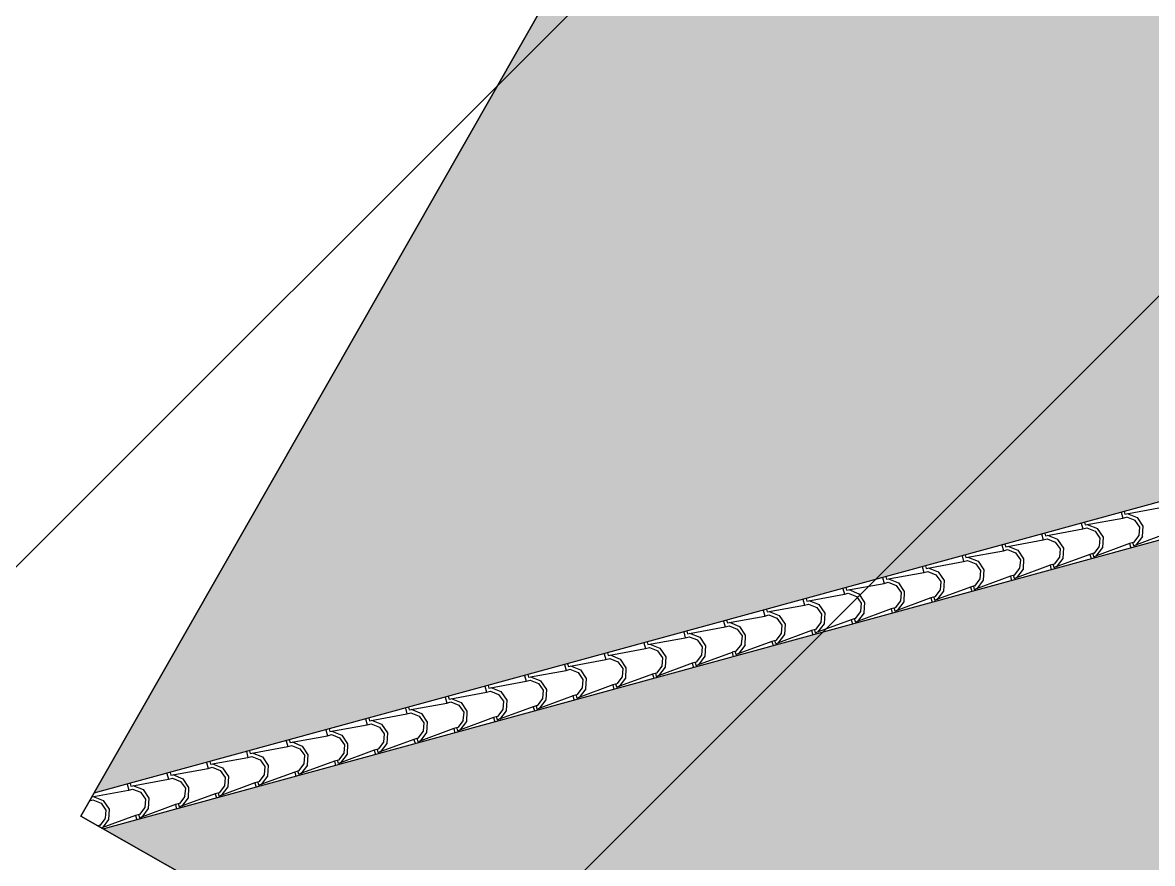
# Model space of a CAD drawing. Header units: millimetres. Extents: x 648844 to 649530, y 1246379 to 1246752.
# Drawn here: x 649072.019 to 649076.598, y 1246506.549 to 1246509.959 of the extents above; entities that cross this region are included whole.
import ezdxf

# ---------------------------------------------------------------- set-up
doc = ezdxf.new("R2010")
doc.units = ezdxf.units.MM
doc.header["$LTSCALE"] = 20
doc.header["$MEASUREMENT"] = 0
doc.layers.get('0').update_dxf_attribs({"linetype": 'CONTINUOUS'})
doc.layers.add('TECHO', color=30, linetype='CONTINUOUS')

# ---------------------------------------------------------------- blocks, each defined once
blk = doc.blocks.new('TEJA45')
at = {"layer": 'TECHO'}
for p, q in [((-0.1915910165105004, 4.238486235740897), (-0.09791931933256848, 4.350000000000019)), ((-0.1042627085960035, 4.306883349536172), (-0.09843609721495739, 4.350000000000559)), ((-0.0852076559721553, 4.269172403094505), (-0.1041128791895432, 4.306982768981751)), ((-0.0899236405116497, 4.309532748100789), (-0.08519737324927235, 4.344979957377539)), ((-0.07560361537717597, 4.278793904563692), (-0.089782529099935, 4.309514941465899)), ((-0.08566081842469231, 4.350000000000048), (-0.08284375475943051, 4.347182936334786)), ((-0.08520690562188094, 4.344819785472112), (-0.08002669109387028, 4.350000000000122)), ((3.552713678800501e-14, 4.260227204326622), (-0.1159182292588099, 4.162855751208912)), ((-0.0474162125070734, 4.250297762661354), (-0.08522657839431957, 4.269202985878742)), ((-0.04491001779673809, 4.264601023314423), (-0.07563105469894538, 4.278779937037182)), ((-0.0094850399793458, 4.269212151439515), (-0.0449322492560924, 4.264485884177141)), ((4.973799150320701e-14, 4.278785035879814), (-0.009586078014912403, 4.269198957864852)), ((-0.3097487369831384, 4.120328765138016), (-0.2104962856374399, 4.238486274769556)), ((-0.2224212841525102, 4.188724973102381), (-0.2165133606621836, 4.232443329355096)), ((-0.2104539013465825, 4.238477996649426), (-0.2140209609375816, 4.242045056240421)), ((-0.2104539013465967, 4.238477996649419), (-0.2010012978956937, 4.229025393198516)), ((-0.208081091125905, 4.191376267011851), (-0.2033548238635277, 4.226823476288601)), ((-0.2010012978956794, 4.247930600100329), (-0.2045683574866644, 4.251497659691317)), ((-0.2033644487581583, 4.226662242335838), (-0.1915486944445277, 4.238477996649465)), ((-0.1915486944447764, 4.238477996649426), (-0.2010012978956794, 4.247930600100329)), ((-0.003757169871668964, 4.256098248815796), (-0.0474755261243871, 4.250190325325473)), ((-0.2033651858509131, 4.1510146718466), (-0.222270409068301, 4.188825037733846)), ((-0.1937600241473518, 4.160637441371289), (-0.2079389378701109, 4.191358478273497)), ((-0.3286114444828456, 4.120320453513148), (-0.3321785040738447, 4.123887513104144)), ((-0.3191588410319568, 4.129773056964062), (-0.3227259006229417, 4.133340116555051)), ((-0.3097062375810467, 4.120320453513152), (-0.3191588410319497, 4.129773056964055)), ((-0.1159181902304027, 4.143950482081731), (-0.2340756998619469, 4.044698030736033)), ((-0.1655739437549784, 4.132140232782604), (-0.2033843096422245, 4.151045455999991)), ((-0.1630664809882632, 4.14644461454392), (-0.1937875178904704, 4.160623528266679)), ((-0.1219155463064112, 4.137939673259112), (-0.1656339025591294, 4.132031749768789)), ((-0.12764152106827, 4.151054700825238), (-0.1630887303450166, 4.146328433562864)), ((-0.1159278668375592, 4.162857169042208), (-0.1277436211511898, 4.151041414728581)), ((-0.09850234030869132, 4.145431642513337), (-0.1159278668375663, 4.162857169042212)), ((-0.1079549437595944, 4.135979039062441), (-0.1159278668375663, 4.14395196214041)), ((-0.4279064574559399, 4.002171294534961), (-0.3286540061102414, 4.120328804166501)), ((-0.3405798597090239, 4.070566596668574), (-0.3346719362186974, 4.114284952921288)), ((-0.328611444482874, 4.120320453513145), (-0.319158841031971, 4.110867850062242)), ((-0.3262385417402598, 4.073219785922014), (-0.3215122744778824, 4.108666995198764)), ((-0.3215219918944356, 4.108504699199564), (-0.3097062375808051, 4.120320453513191)), ((-0.3215227157296638, 4.032856940598695), (-0.3404279389470517, 4.070667306485941)), ((-0.311916432918288, 4.042480978180546), (-0.326095346641047, 4.073202015082753)), ((-0.283731675002862, 4.013982702903839), (-0.3215420408901082, 4.032887926121226)), ((-0.2812229441797882, 4.028288205773407), (-0.3119439810819955, 4.042467119496166)), ((-0.2457980021581534, 4.032897250210837), (-0.2812452114349, 4.028170982948463)), ((-0.2340854099738365, 4.044699625905938), (-0.2459011642874671, 4.032883871592311)), ((-0.2166598834449687, 4.02727409937707), (-0.2340854099738436, 4.044699625905945)), ((-0.5460641779288835, 3.884013823931728), (-0.446811726583185, 4.002171333563268)), ((-0.4587384352657722, 3.952408220232972), (-0.4528305117754456, 3.996126576485686)), ((-0.446768987619123, 4.002162910376885), (-0.450336047210115, 4.005729969967877)), ((-0.4467689876191514, 4.002162910376867), (-0.4373163841682484, 3.992710306925964)), ((-0.4443959923545009, 3.955063304833079), (-0.4396697250921235, 3.990510514109829)), ((-0.437316384168227, 4.011615513827795), (-0.440883443759212, 4.015182573418784)), ((-0.439679535030713, 3.99034715606329), (-0.4278637807170824, 4.002162910376917)), ((-0.4278637807173169, 4.002162910376889), (-0.4373163841682199, 4.011615513827792)), ((-0.2340756608334686, 4.025792761608923), (-0.3522331704650128, 3.926540310263224)), ((-0.2400739227393771, 4.019781097702669), (-0.2837922789920952, 4.013873174212346)), ((-0.2261124868958646, 4.017821495926167), (-0.2340854099738294, 4.025794419004132)), ((-0.4396802456084359, 3.914699209350832), (-0.4585854688258237, 3.952509575238079)), ((-0.4300728416892312, 3.924324514989806), (-0.4442517554119902, 3.955045551892013)), ((-0.5554739273044973, 3.893457970691514), (-0.5590409868954893, 3.89702503028251)), ((-0.5460213238535943, 3.884005367240611), (-0.5554739273044973, 3.893457970691514)), ((-0.3522331314364777, 3.907635041136153), (-0.4703906410680219, 3.808382589790455)), ((-0.401889406250767, 3.895825173025077), (-0.4396997721380131, 3.914730396242465)), ((-0.3993794073712991, 3.910131797002897), (-0.4301004442735064, 3.924310710725656)), ((-0.3582322991741123, 3.901622522145985), (-0.4019506554268304, 3.895714598655662)), ((-0.3639544832466726, 3.91473979959661), (-0.3994016925234192, 3.910013532334236)), ((-0.3522429531101139, 3.926542082769668), (-0.3640587074237445, 3.914726328456041)), ((-0.3348174265812318, 3.909116556240797), (-0.3522429531101139, 3.926542082769679)), ((-0.3442700300321349, 3.899663952789901), (-0.3522429531101068, 3.907636875867869)), ((-0.6642218984016708, 3.765856353328662), (-0.5649694470559723, 3.884013862960202)), ((-0.5768970108217957, 3.83424984380277), (-0.5709890873314691, 3.877968200055484)), ((-0.5649265307554003, 3.884005367240611), (-0.5684935903463995, 3.887572426831607)), ((-0.5649265307554145, 3.884005367240604), (-0.5554739273045115, 3.874552763789701)), ((-0.5625534429686283, 3.836906823745043), (-0.557827175706251, 3.872354033021793)), ((-0.5578370781669904, 3.872189612927016), (-0.5460213238533598, 3.884005367240643)), ((-0.5578377754871866, 3.796541478102924), (-0.5767429987045745, 3.83435184399017)), ((-0.5482292504594071, 3.806168051797403), (-0.5624081641821661, 3.836889088699611)), ((-0.517535870562817, 3.791975388232387), (-0.5482569074650243, 3.806154301955146)), ((-0.4704004962463912, 3.808384539633398), (-0.4822162505600218, 3.796568785319771)), ((-0.4529749697175092, 3.790959013104523), (-0.4704004962463841, 3.808384539633398)), ((-0.7823796188743231, 3.647698882725777), (-0.6831271675286246, 3.765856392357318)), ((-0.6950555863783023, 3.716091467368969), (-0.6891476628879758, 3.759809823621683)), ((-0.6830840738916635, 3.76584782410433), (-0.6866511334826626, 3.769414883695326)), ((-0.6830840738916919, 3.76584782410433), (-0.6736314704407889, 3.756395220653427)), ((-0.6736314704407675, 3.775300427555241), (-0.6771985300317596, 3.778867487146229)), ((-0.6759946213032677, 3.754032069790743), (-0.6641788669896371, 3.76584782410437)), ((-0.6641788669898716, 3.765847824104334), (-0.6736314704407746, 3.775300427555237)), ((-0.4703906020396786, 3.789477320663238), (-0.5885481116712228, 3.690224869317539)), ((-0.5200471374986506, 3.777667643146319), (-0.5578575033858968, 3.796572866363707)), ((-0.4763906756079805, 3.783463946589425), (-0.5201090318606987, 3.777556023099102)), ((-0.4821109643361083, 3.79658234898227), (-0.5175581736128549, 3.791856081719896)), ((-0.4624275731684122, 3.781506409653627), (-0.4704004962463841, 3.789479332731595)), ((-0.6759953053659373, 3.678383746855019), (-0.6949005285833252, 3.716194112742265)), ((-0.6807108935829973, 3.718750342655206), (-0.67598462632062, 3.754197551931956)), ((-0.6663856592299666, 3.688011588605836), (-0.6805645729527257, 3.718732625508043)), ((-0.5885480726426167, 3.671319600190539), (-0.7067055822741608, 3.572067148844841)), ((-0.6382048687465414, 3.659510113267562), (-0.6760152346337875, 3.678415336484949)), ((-0.6356923337535179, 3.673818979461497), (-0.6664133706557251, 3.687997893184257)), ((-0.5945490520418204, 3.665305371032865), (-0.6382674082945385, 3.659397447542542)), ((-0.6002674454250894, 3.678424898367989), (-0.635714654701836, 3.673698631105616)), ((-0.5885580393826686, 3.690226996497127), (-0.6003737936962992, 3.6784112421835)), ((-0.5711325128537865, 3.672801469968253), (-0.5885580393826544, 3.690226996497124)), ((-0.5805851163046825, 3.663348866517349), (-0.5885580393826473, 3.671321789595314)), ((-0.9005373393472667, 3.529541412122548), (-0.8012848880015682, 3.647698921754088)), ((-0.8132141619350435, 3.597933090933367), (-0.8073062384447169, 3.641651447186081)), ((-0.8012416170279337, 3.64769028096806), (-0.8048086766189329, 3.651257340559059)), ((-0.8012416170279621, 3.647690280968053), (-0.7917890135770591, 3.63823767751715)), ((-0.7988683441973592, 3.600593861565365), (-0.7941420769349818, 3.636041070842115)), ((-0.7917890135770378, 3.657142884418974), (-0.7953560731680227, 3.660709944009962)), ((-0.7941521644395451, 3.635874526654469), (-0.7823364101259145, 3.647690280968096)), ((-0.7823364101261348, 3.647690280968064), (-0.7917890135770378, 3.657142884418967)), ((-0.794152835244688, 3.560226015607107), (-0.8130580584620759, 3.598036381494353)), ((-0.7845420680001425, 3.569855125413444), (-0.7987209817229015, 3.600576162315651)), ((-1.018695059820196, 3.411383941519318), (-0.9194426084744975, 3.529541451150859)), ((-0.9193991601642111, 3.529532737831794), (-0.9229662197552102, 3.533099797422789)), ((-0.9193991601642324, 3.529532737831776), (-0.9099465567133294, 3.520080134380873)), ((-0.9099465567133151, 3.538985341282704), (-0.9135136163043072, 3.542552400873692)), ((-0.9123097075758224, 3.517716983518195), (-0.9004939532621918, 3.529532737831822)), ((-0.9004939532624121, 3.529532737831797), (-0.9099465567133151, 3.5389853412827)), ((-0.7067055432457181, 3.553161879717699), (-0.8248630528772622, 3.453909428372)), ((-0.756362599994425, 3.5413525833888), (-0.7941729658816712, 3.560257806606188)), ((-0.7538487969466843, 3.555662570691752), (-0.7845698338488916, 3.569841484414511)), ((-0.7127074284747792, 3.547146795476419), (-0.7564257847274973, 3.541238871986096)), ((-0.7184239265140562, 3.560267447753709), (-0.7538711357908028, 3.555541180491335)), ((-0.706715582518946, 3.572069453360857), (-0.7185313368325765, 3.56025369904723)), ((-0.6892900559900497, 3.554643926831982), (-0.7067155825189246, 3.572069453360857)), ((-0.6987426594409527, 3.545191323381079), (-0.7067155825189175, 3.553164246459044)), ((-0.9313727374915572, 3.479774714499563), (-0.9254648140012307, 3.523493070752277)), ((-0.9170257948113587, 3.482437380478231), (-0.9122995275489814, 3.517884589754981)), ((-0.902698476770702, 3.451698662221872), (-0.9168773904934611, 3.48241969912408)), ((-0.8248630138488267, 3.435004159244855), (-0.9430205234803708, 3.335751707899156)), ((-0.9123103651234814, 3.442068284359273), (-0.9312155883408693, 3.479878650246519)), ((-0.8745203312423371, 3.423195053510049), (-0.9123306971295833, 3.442100276727437)), ((-0.8720052601382022, 3.437506161921242), (-0.9027262970404095, 3.451685075644001)), ((-0.8365804076030514, 3.442109997139426), (-0.872027616879798, 3.437383729877052)), ((-0.8248731256552233, 3.453911910224587), (-0.8366888799688539, 3.44209615591096)), ((-0.807447599126327, 3.436486383695708), (-0.824873125655202, 3.453911910224587)), ((-0.8169002025772301, 3.427033780244813), (-0.8248731256551949, 3.435006703322777)), ((-1.13685278029299, 3.293226470916263), (-1.037600328947292, 3.411383980547804)), ((-1.049531313047822, 3.361616338067563), (-1.043623389557496, 3.405334694320278)), ((-1.037556703300481, 3.41137519469552), (-1.04112376289148, 3.414942254286515)), ((-1.03755670330051, 3.411375194695516), (-1.028104099849607, 3.401922591244613)), ((-1.035183245425607, 3.3642808993893), (-1.03045697816323, 3.39972810866605)), ((-1.028104099849585, 3.420827798146426), (-1.031671159440577, 3.424394857737422)), ((-1.0304672507121, 3.399559440381921), (-1.018651496398469, 3.411375194695548)), ((-1.018651496398682, 3.41137519469552), (-1.028104099849585, 3.420827798146423)), ((-0.8308658049077238, 3.428988219919979), (-0.8745841611604419, 3.423080296429656)), ((-1.030467895002218, 3.323910553111343), (-1.049373118219606, 3.361720918998589)), ((-1.020854885542022, 3.333542199031957), (-1.035033799264781, 3.364263235934164)), ((-1.146261642985863, 3.30267025501016), (-1.149828702576848, 3.306237314601148)), ((-1.136809039534953, 3.29321765155925), (-1.146261642985856, 3.302670255010153)), ((-0.9430204844519352, 3.316846438772011), (-1.061177994083479, 3.217593987426312)), ((-0.9926780624902349, 3.305037523631288), (-1.030488428377481, 3.323942746848676)), ((-0.9901617233289102, 3.319349753150352), (-1.020882760231117, 3.333528666873111)), ((-0.9490241813424802, 3.310829644363299), (-0.9927425375951984, 3.304921720872976)), ((-0.9547368886924801, 3.323952546525081), (-0.9901840979692267, 3.319226279262708)), ((-0.9430306687915007, 3.335754367088317), (-0.9548464231051312, 3.32393861277469)), ((-0.9256051422625973, 3.318328840559435), (-0.9430306687914722, 3.33575436708831)), ((-0.9350577457135003, 3.308876237108539), (-0.9430306687914651, 3.316849160186504)), ((-1.255010500765792, 3.175069000313204), (-1.155758049420093, 3.293226509944745)), ((-1.167689888604336, 3.243457961633766), (-1.16178196511401, 3.28717631788648)), ((-1.155714246436759, 3.293217651559246), (-1.159281306027758, 3.296784711150242)), ((-1.15571424643678, 3.293217651559239), (-1.146261642985877, 3.283765048108336)), ((-1.153340696040082, 3.24612441829856), (-1.148614428777705, 3.28157162757531)), ((-1.148624793848377, 3.281401897245647), (-1.136809039534747, 3.293217651559274)), ((-1.148625424880983, 3.205752821863452), (-1.167530648098371, 3.243563187750699)), ((-1.139011294312198, 3.215385735839561), (-1.153190208034957, 3.246106772741769)), ((-1.110835793738126, 3.186879993752527), (-1.148646159625372, 3.205785216969915)), ((-1.108318186520428, 3.201193344379842), (-1.139039223422635, 3.215372258102601)), ((-1.072893369780999, 3.205795095910862), (-1.108340579057746, 3.201068828648488)), ((-1.061188211927778, 3.217596823952046), (-1.073003966241409, 3.205781069638419)), ((-1.043762685398868, 3.200171297423161), (-1.06118821192775, 3.217596823952043)), ((-1.373168221238593, 3.056911529710149), (-1.273915769892895, 3.17506903934169)), ((-1.285848464160601, 3.125299585201766), (-1.279940540670275, 3.169017941454481)), ((-1.273871789573029, 3.175060108422976), (-1.277438849164021, 3.178627168013964)), ((-1.27387178957305, 3.175060108422965), (-1.264419186122147, 3.165607504972062)), ((-1.271498146654451, 3.127967937208719), (-1.266771879392074, 3.16341514648547)), ((-1.264419186122126, 3.184512711873882), (-1.267986245713111, 3.188079771464871)), ((-1.266782336984654, 3.163244354109374), (-1.254966582671024, 3.175060108423001)), ((-1.254966582671223, 3.175060108422976), (-1.264419186122126, 3.184512711873879)), ((-1.061177955054994, 3.198688718299206), (-1.179335464686538, 3.099436266953507)), ((-1.067182557776327, 3.192671068806732), (-1.110900914029045, 3.186763145316409)), ((-1.053215288849771, 3.190718693972261), (-1.061188211927742, 3.19869161705023)), ((-1.266782954759748, 3.087595090615572), (-1.285688177977136, 3.125405456502818)), ((-1.257167703082374, 3.097229272647162), (-1.271346616805133, 3.127950309549369)), ((-1.382576729258403, 3.066355168737612), (-1.386143788849395, 3.069922228328608)), ((-1.179335425658017, 3.080530997826433), (-1.297492935289561, 2.981278546480734)), ((-1.228993524985995, 3.068722463873762), (-1.266803890873241, 3.08762768709115)), ((-1.226474649713587, 3.083036935610096), (-1.257195686615795, 3.097215849332855)), ((-1.185340934209286, 3.074512493250293), (-1.229059290462004, 3.06860456975997)), ((-1.19104985087089, 3.087637645296461), (-1.226497060147636, 3.082911378034087)), ((-1.179345755064055, 3.099439280815776), (-1.191161509377686, 3.087623526502149)), ((-1.161920228535138, 3.082013754286891), (-1.179345755064013, 3.099439280815766)), ((-1.171372831986041, 3.072561150835991), (-1.179345755064013, 3.08053407391396)), ((-1.491325941711231, 2.938754059107264), (-1.392073490365533, 3.056911568738805)), ((-1.404007039717101, 3.007141208767965), (-1.398099116226774, 3.05085956502068)), ((-1.392029332709299, 3.056902565286702), (-1.395596392300298, 3.060469624877697)), ((-1.39202933270932, 3.056902565286691), (-1.382576729258417, 3.047449961835788)), ((-1.389655597268458, 3.009811456121579), (-1.384929330006081, 3.045258665398329)), ((-1.384939880120932, 3.0450868109731), (-1.373124125807301, 3.056902565286727)), ((-1.3731241258075, 3.056902565286705), (-1.382576729258403, 3.066355168737608)), ((-1.384940484638499, 2.969437359367674), (-1.403845707855886, 3.007247725254921)), ((-1.375324111853324, 2.979072809456422), (-1.389503025576083, 3.00979384635863)), ((-1.344631112904288, 2.964880526839199), (-1.375352149806496, 2.979059440561958)), ((-1.297503298200333, 2.981281737679506), (-1.309319052513963, 2.969465983365879)), ((-1.280077771671415, 2.96385621115062), (-1.29750329820029, 2.981281737679495)), ((-1.609483662184033, 2.820596588504205), (-1.510231210838334, 2.938754098135746)), ((-1.522165615273849, 2.888982832332363), (-1.516257691783522, 2.932701188585078)), ((-1.510186875845577, 2.938745022150432), (-1.513753935436576, 2.942312081741427)), ((-1.510186875845605, 2.938745022150421), (-1.500734272394702, 2.929292418699518)), ((-1.500734272394673, 2.948197625601342), (-1.504301331985666, 2.95176468519233)), ((-1.503097423257209, 2.926929267836826), (-1.491281668943579, 2.938745022150453)), ((-1.49128166894377, 2.938745022150432), (-1.500734272394673, 2.948197625601335)), ((-1.297492896261112, 2.962373277353592), (-1.415650405892656, 2.863120826007894)), ((-1.347151256233893, 2.950564933994997), (-1.384961622121139, 2.969470157212385)), ((-1.303499310642231, 2.956353917693853), (-1.347217666894949, 2.95044599420353)), ((-1.309206331958961, 2.969480194682298), (-1.344653541235708, 2.964753927419924)), ((-1.289530375122318, 2.954403607699724), (-1.297503298200283, 2.962376530777686)), ((-1.503098014517263, 2.851279628119784), (-1.522003237734651, 2.88908999400703)), ((-1.507813047882699, 2.891654975032647), (-1.503086780620322, 2.927102184309398)), ((-1.493480520623876, 2.860916346264851), (-1.507659434346635, 2.891637383167058)), ((-1.415650366864142, 2.844215556880823), (-1.533807876495686, 2.744963105535124)), ((-1.465308987481798, 2.832407404116246), (-1.503119353369044, 2.851312627333634)), ((-1.462787576094982, 2.846724118068312), (-1.493508612997189, 2.860903031791072)), ((-1.427362813048838, 2.8513227440679), (-1.462810022325584, 2.846596476805527)), ((-1.41566084133661, 2.863124194543236), (-1.427476595650241, 2.851308440229609)), ((-1.398235314807685, 2.845698668014347), (-1.41566084133656, 2.863124194543225)), ((-1.407687918258588, 2.836246064563447), (-1.41566084133656, 2.844218987641415)), ((-1.727641382656969, 2.702439117900973), (-1.628388931311271, 2.820596627532513)), ((-1.640324190830356, 2.770824455898556), (-1.634416267340029, 2.81454281215127)), ((-1.628344418981847, 2.820587479014158), (-1.631911478572839, 2.82415453860515)), ((-1.628344418981868, 2.820587479014147), (-1.618891815530965, 2.811134875563244)), ((-1.625970498497189, 2.773498493941911), (-1.621244231234812, 2.808945703218662)), ((-1.618891815530944, 2.830040082465064), (-1.622458875121929, 2.833607142056053)), ((-1.621254966393487, 2.808771724700552), (-1.609439212079856, 2.820587479014179)), ((-1.609439212080048, 2.820587479014161), (-1.618891815530951, 2.830040082465064)), ((-1.42165768707698, 2.838195342137173), (-1.465376043329698, 2.83228741864685)), ((-1.621255544396, 2.733121896871847), (-1.640160767613388, 2.770932262759093)), ((-1.611636929394813, 2.742759883074104), (-1.625815843117572, 2.773480919976311)), ((-1.845799103129757, 2.584281647297914), (-1.746546651784058, 2.702439156929454)), ((-1.74650196211811, 2.702429935877895), (-1.750069021709102, 2.70599699546889)), ((-1.746501962118138, 2.702429935877877), (-1.737049358667235, 2.692977332426974)), ((-1.737049358667214, 2.711882539328798), (-1.740616418258206, 2.715449598919786)), ((-1.739412509529764, 2.690614181564278), (-1.727596755216133, 2.702429935877905)), ((-1.727596755216311, 2.702429935877895), (-1.737049358667214, 2.711882539328798)), ((-1.533807837467243, 2.726057836407978), (-1.651965347098788, 2.62680538506228)), ((-1.583466718729717, 2.714249874237503), (-1.621277084616963, 2.73315509745489)), ((-1.580944039285683, 2.728567709297419), (-1.61166507618789, 2.742746623020178)), ((-1.539816063509036, 2.720036766580851), (-1.583534419761754, 2.714128843090528)), ((-1.545519294137819, 2.733165293453617), (-1.580966503414565, 2.728439026191243)), ((-1.533818384472887, 2.744966651406965), (-1.545634138786518, 2.733150897093338)), ((-1.516392857943956, 2.727541124878073), (-1.533818384472831, 2.744966651406948)), ((-1.525845461394859, 2.718088521427173), (-1.533818384472831, 2.726061444505142)), ((-1.758482766386621, 2.652666079466556), (-1.752574842896294, 2.696384435719271)), ((-1.744127949111437, 2.655342012852969), (-1.73940168184906, 2.69078922212972)), ((-1.739413074274765, 2.61496416562397), (-1.758318297492153, 2.652774531511216)), ((-1.729793338165379, 2.624603419882536), (-1.743972251888138, 2.655324456784744)), ((-1.701624449977587, 2.596092344358734), (-1.739434815864833, 2.614997567576122)), ((-1.699100502478018, 2.610411300527293), (-1.729821539380225, 2.624590214250052)), ((-1.6636757752268, 2.615007842839329), (-1.699122984503546, 2.610281575576956)), ((-1.651975927609165, 2.626809108270695), (-1.663791681922795, 2.614993353957068)), ((-1.634550401080226, 2.609383581741803), (-1.651975927609101, 2.626809108270681)), ((-1.963956823602409, 2.466124176695029), (-1.86470437225671, 2.58428168632657)), ((-1.876641341943376, 2.53450770303095), (-1.87073341845305, 2.578226059283665)), ((-1.864659505254387, 2.584272392741614), (-1.868226564845386, 2.587839452332609)), ((-1.864659505254409, 2.584272392741603), (-1.855206901803506, 2.5748197892907)), ((-1.86228539972555, 2.537185531764937), (-1.857559132463173, 2.572632741041687)), ((-1.855206901803498, 2.593724996192527), (-1.85877396139449, 2.597292055783516)), ((-1.857570052666041, 2.572456638428005), (-1.845754298352411, 2.584272392741632)), ((-1.845754298352588, 2.584272392741617), (-1.855206901803491, 2.59372499619252)), ((-1.651965308070309, 2.607900115935173), (-1.770122817701854, 2.508647664589475)), ((-1.657974439943793, 2.601878191024166), (-1.701692796196511, 2.595970267533843)), ((-1.644003004531122, 2.599930978290903), (-1.651975927609094, 2.607903901368879)), ((-1.857570604153551, 2.496806434376108), (-1.876475827370939, 2.534616800263354)), ((-1.847949746935555, 2.506446956690137), (-1.862128660658314, 2.537167993592345)), ((-1.973364444939762, 2.47556745305625), (-1.976931504530747, 2.479134512647239)), ((-1.963911841488859, 2.46611484960534), (-1.973364444939762, 2.475567453056243)), ((-1.770122778673361, 2.489742395462365), (-1.888280288304905, 2.390489944116666)), ((-1.81978218122547, 2.477934814479969), (-1.857592547112716, 2.496840037697357)), ((-1.817256965670367, 2.49225489175716), (-1.847978002572574, 2.506433805479919)), ((-1.776132816376737, 2.483719615467727), (-1.819851172629456, 2.477811691977404)), ((-1.781832256315774, 2.496850392225053), (-1.81727946559252, 2.492124124962679)), ((-1.770133470745442, 2.508651565134425), (-1.781949225059073, 2.496835810820798)), ((-1.752707944216503, 2.491226038605529), (-1.770133470745385, 2.508651565134411)), ((-1.762160547667406, 2.481773435154633), (-1.770133470745371, 2.489746358232598)), ((-2.082114544075353, 2.347966706091803), (-1.982862092729654, 2.466124215723344)), ((-1.994799917499641, 2.416349326598954), (-1.988891994009315, 2.460067682851669)), ((-1.982817048390658, 2.466114849605344), (-1.986384107981657, 2.469681909196343)), ((-1.982817048390686, 2.466114849605333), (-1.973364444939783, 2.45666224615443)), ((-1.980442850339919, 2.419029050675103), (-1.975716583077542, 2.454476259951853)), ((-1.975727595802319, 2.454299095291731), (-1.963911841488688, 2.466114849605358)), ((-1.975728134032288, 2.378648703128178), (-1.994633357249675, 2.416459069015424)), ((-1.966106155705724, 2.388290493497742), (-1.980285069428483, 2.419011530399949)), ((-1.935413428861061, 2.374098482986273), (-1.966134465763268, 2.388277396709032)), ((-1.888291013881719, 2.390494021998155), (-1.90010676819535, 2.378678267684528)), ((-1.870865487352773, 2.373068495469258), (-1.888291013881648, 2.390494021998133)), ((-2.200272264548296, 2.229809235488567), (-2.101019813202598, 2.347966745120107)), ((-2.112958493056141, 2.29819095016515), (-2.107050569565814, 2.341909306417865)), ((-2.100974591526935, 2.347957306469077), (-2.104541651117927, 2.351524366060072)), ((-2.100974591526956, 2.347957306469056), (-2.091521988076053, 2.338504703018152)), ((-2.098600300954161, 2.300872569586161), (-2.093874033691783, 2.336319778862912)), ((-2.091521988076039, 2.357409909919983), (-2.095089047667024, 2.360976969510965)), ((-2.093885138938596, 2.336141552155457), (-2.082069384624965, 2.347957306469084)), ((-2.082069384625136, 2.347957306469073), (-2.091521988076039, 2.357409909919976)), ((-1.888280249276434, 2.37158467498956), (-2.006437758907978, 2.272332223643861)), ((-1.937939912473368, 2.359777284601215), (-1.975750278360614, 2.378682507818603)), ((-1.894291192810599, 2.365561039911164), (-1.938009549063317, 2.359653116420841)), ((-1.899988737404293, 2.378692941610829), (-1.935435946681039, 2.373966674348456)), ((-1.880318090803677, 2.363615892018363), (-1.888291013881641, 2.371588815096327)), ((-2.093885663911045, 2.260490971880294), (-2.112790887128433, 2.298301337767541)), ((-2.084262564476674, 2.270134030307005), (-2.098441478199433, 2.300855067209213)), ((-2.006437719879585, 2.25342695451668), (-2.124595229511129, 2.154174503170982)), ((-2.056097643721252, 2.24161975472245), (-2.093908009608498, 2.260524977939838)), ((-2.053569892051748, 2.25594207421538), (-2.084290928953955, 2.270120987938139)), ((-2.012449569244438, 2.2474024643546), (-2.056167925497157, 2.241494540864277)), ((-2.018145218494176, 2.260535490996432), (-2.053592427770923, 2.255809223734058)), ((-2.006448557017997, 2.272336478861885), (-2.018264311331627, 2.260520724548257)), ((-1.989023030489044, 2.254910952332985), (-2.006448557017926, 2.272336478861867)), ((-1.998475633939947, 2.245458348882085), (-2.006448557017919, 2.253431271960061)), ((-2.318429985020934, 2.111651764885686), (-2.219177533675236, 2.229809274517226)), ((-2.231117068612647, 2.180032573731356), (-2.225209145122321, 2.223750929984071)), ((-2.219132134663198, 2.229799763332796), (-2.222699194254197, 2.233366822923792)), ((-2.219132134663234, 2.229799763332785), (-2.209679531212331, 2.220347159881882)), ((-2.216757751568522, 2.182716088496324), (-2.212031484306145, 2.218163297773074)), ((-2.209679531212309, 2.239252366783706), (-2.213246590803301, 2.242819426374698)), ((-2.212042682074873, 2.217984009019183), (-2.200226927761243, 2.22979976333281)), ((-2.200226927761406, 2.2297997633328), (-2.209679531212309, 2.239252366783703)), ((-2.212043193789803, 2.142333240632382), (-2.230948417007191, 2.180143606519628)), ((-2.20241897324761, 2.151977567116258), (-2.216597886970369, 2.182698604018466)), ((-2.124606100154274, 2.154178935725614), (-2.136421854467905, 2.142363181411987)), ((-2.107180573625321, 2.136753409196714), (-2.124606100154196, 2.154178935725589)), ((-2.436587705493885, 1.993494294282453), (-2.337335254148186, 2.111651803913993)), ((-2.337289677799475, 2.111642220196526), (-2.340856737390467, 2.115209279787518)), ((-2.337289677799504, 2.111642220196511), (-2.327837074348601, 2.102189616745608)), ((-2.327837074348579, 2.121094823647432), (-2.331404133939571, 2.124661883238428)), ((-2.330200225211151, 2.099826465882909), (-2.31838447089752, 2.111642220196536)), ((-2.318384470897676, 2.111642220196526), (-2.327837074348579, 2.121094823647429)), ((-2.124595190482559, 2.135269234043939), (-2.242752700114103, 2.03601678269824)), ((-2.17425537496915, 2.123462224843689), (-2.212065740856396, 2.142367448061076)), ((-2.171726355244928, 2.137785665445634), (-2.202447392147135, 2.151964579168393)), ((-2.130607945679202, 2.129243888797919), (-2.17432630193192, 2.123335965307596)), ((-2.136301699582702, 2.142378040382205), (-2.171748908859449, 2.137651773119831)), ((-2.116633177076217, 2.127300805745815), (-2.124606100154182, 2.13527372882378)), ((-2.349275644168912, 2.061874197299353), (-2.343367720678586, 2.105592553552068)), ((-2.330200723668554, 2.024175509384502), (-2.349105946885942, 2.061985875271748)), ((-2.33491520218265, 2.064559607408288), (-2.330188934920272, 2.100006816685038)), ((-2.320575382017786, 2.033821103923863), (-2.334754295740545, 2.06454214082607)), ((-2.242752661085667, 2.017111513571098), (-2.360910170717212, 1.9178590622254)), ((-2.292413106217069, 2.005304694964952), (-2.330223472104315, 2.02420991818234)), ((-2.289882818435615, 2.01962925667474), (-2.320603855337822, 2.033808170397499)), ((-2.254458180671243, 2.024220589767982), (-2.28990538994799, 2.019494322505608)), ((-2.242763643290552, 2.036021392589344), (-2.254579397604182, 2.024205638275717)), ((-2.225338116761591, 2.018595866060441), (-2.242763643290466, 2.036021392589316)), ((-2.234790720212494, 2.009143262609545), (-2.242763643290459, 2.017116185687509)), ((-2.554745425966679, 1.875336823679397), (-2.455492974620981, 1.993494333310938)), ((-2.467434219725661, 1.943715820863755), (-2.461526296235334, 1.987434177116469)), ((-2.455447220935753, 1.993484677060259), (-2.459014280526752, 1.997051736651255)), ((-2.455447220935774, 1.993484677060245), (-2.445994617484871, 1.984032073609342)), ((-2.453072652796898, 1.946403126319346), (-2.448346385534521, 1.981850335596096)), ((-2.44599461748485, 2.002937280511166), (-2.449561677075842, 2.006504340102154)), ((-2.448357768347428, 1.981668922746636), (-2.436542014033797, 1.993484677060263)), ((-2.436542014033947, 1.993484677060259), (-2.44599461748485, 2.002937280511162)), ((-2.248766322111251, 2.011085313241601), (-2.292484678363969, 2.005177389751278)), ((-2.44835825354734, 1.906017778136647), (-2.467263476764728, 1.943828144023893)), ((-2.438731790788353, 1.915664640732292), (-2.452910704511112, 1.946385677634499)), ((-2.573604764072023, 1.875327133923982), (-2.577171823663022, 1.878894193514977)), ((-2.564152160621127, 1.884779737374888), (-2.567719220212119, 1.88834679696588)), ((-2.554699557170224, 1.875327133923978), (-2.564152160621127, 1.884779737374881)), ((-2.360910131688769, 1.898953793098254), (-2.479067641320313, 1.799701341752556)), ((-2.410570837464959, 1.887147165086184), (-2.448381203352206, 1.906052388303571)), ((-2.408039281627133, 1.901472847904234), (-2.43876031852934, 1.915651761626993)), ((-2.366924698545105, 1.892926737685034), (-2.410643054797823, 1.887018814194711)), ((-2.372614661760217, 1.906063139153702), (-2.408061871036963, 1.901336871891328)), ((-2.360921186426829, 1.917863849453074), (-2.372736940740459, 1.906048095139447)), ((-2.343495659897862, 1.90043832292417), (-2.360921186426737, 1.917863849453049)), ((-2.352948263348765, 1.890985719473271), (-2.360921186426737, 1.898958642551243)), ((-2.672903146439467, 1.757179353076342), (-2.573650695093768, 1.875336862707883)), ((-2.585592795282174, 1.825557444429958), (-2.579684871791848, 1.869275800682672)), ((-2.573604764072044, 1.875327133923967), (-2.564152160621141, 1.865874530473064)), ((-2.571230103411139, 1.828246645230415), (-2.566503836148762, 1.863693854507165)), ((-2.566515311483705, 1.863511379610362), (-2.554699557170075, 1.875327133923989)), ((-2.566515783426098, 1.78786004688876), (-2.585421006643486, 1.825670412776006)), ((-2.556888199558905, 1.797508177540724), (-2.571067113281664, 1.828229214442931)), ((-2.528728568712815, 1.768989635207408), (-2.566538934600061, 1.787894858424796)), ((-2.526195744818651, 1.783316439133724), (-2.556916781720858, 1.797495352856483)), ((-2.490771142849198, 1.787905688539425), (-2.526218352125944, 1.783179421277051)), ((-2.479078729563106, 1.799706306316804), (-2.490894483876737, 1.787890552003176)), ((-2.461653203034139, 1.782280779787897), (-2.479078729563014, 1.799706306316772)), ((-2.791060866912261, 1.639021882473276), (-2.691808415566562, 1.757179392104817)), ((-2.703751370838674, 1.707399067996157), (-2.697843447348347, 1.751117424248871)), ((-2.691762307208286, 1.757169590787711), (-2.695329366799285, 1.760736650378707)), ((-2.691762307208322, 1.757169590787701), (-2.682309703757419, 1.747716987336798)), ((-2.689387554025622, 1.710090164139668), (-2.684661286763244, 1.745537373416418)), ((-2.68230970375739, 1.766622194238618), (-2.685876763348382, 1.770189253829606)), ((-2.684672854619983, 1.745353836474088), (-2.672857100306352, 1.757169590787715)), ((-2.672857100306487, 1.757169590787715), (-2.68230970375739, 1.766622194238618)), ((-2.479067602291835, 1.780796072625453), (-2.597225111923379, 1.681543621279754)), ((-2.485083074978945, 1.774768162128474), (-2.528801431231663, 1.768860238638151)), ((-2.471105806485035, 1.772828176336997), (-2.479078729563007, 1.780801099414965)), ((-2.684673313304828, 1.669702315640802), (-2.703578536522215, 1.707512681528048)), ((-2.675044608329848, 1.679351714349984), (-2.689223522052608, 1.710072751252191)), ((-2.800467246893668, 1.648464651102348), (-2.80403430648466, 1.65203171069334)), ((-2.597225072894851, 1.662638352152683), (-2.715382582526395, 1.563385900806985)), ((-2.646886299960748, 1.650832105328671), (-2.684696665847994, 1.669737328546059)), ((-2.644352208010176, 1.665160030363211), (-2.675073244912383, 1.67933894408597)), ((-2.603241451413716, 1.65660958657179), (-2.646959807666434, 1.650701663081467)), ((-2.608927623939977, 1.6697482379249), (-2.644374833216723, 1.665021970662526)), ((-2.597236272699384, 1.681548763180533), (-2.609052027013014, 1.669733008866906)), ((-2.579810746170402, 1.664123236651626), (-2.597236272699277, 1.681548763180501)), ((-2.589263349621298, 1.654670633200727), (-2.59723627269927, 1.662643556278695)), ((-2.909218587385205, 1.520864411870047), (-2.809966136039506, 1.639021921501588)), ((-2.821909946394939, 1.589240691564164), (-2.816002022904613, 1.632959047816879)), ((-2.809919850344563, 1.639012047651438), (-2.813486909935556, 1.64257910724243)), ((-2.809919850344592, 1.639012047651423), (-2.800467246893689, 1.62955944420052)), ((-2.807545004639749, 1.591933683051629), (-2.802818737377372, 1.627380892328379)), ((-2.80283039775626, 1.627196293337814), (-2.79101464344263, 1.639012047651441)), ((-2.791014643442765, 1.639012047651441), (-2.800467246893668, 1.648464651102344)), ((-2.802830843183607, 1.55154458439295), (-2.821736066400995, 1.589354950280196)), ((-2.793201017100024, 1.561195251157582), (-2.807379930822783, 1.591916288059789)), ((-2.762508671201701, 1.547003621592701), (-2.793229708103908, 1.56118253531546)), ((-2.715393815835661, 1.563391220044263), (-2.727209570149292, 1.551575465730636)), ((-2.697968289306679, 1.545965693515353), (-2.715393815835554, 1.563391220044231)), ((-3.027376307857843, 1.402706941267166), (-2.928123856512144, 1.520864450898706)), ((-2.940068521951446, 1.471082315130367), (-2.934160598461119, 1.514800671383082)), ((-2.928077393480834, 1.520854504515164), (-2.931644453071826, 1.524421564106159)), ((-2.928077393480862, 1.520854504515153), (-2.918624790029959, 1.51140190106425)), ((-2.918624790029938, 1.530307107966074), (-2.92219184962093, 1.533874167557062)), ((-2.920987940892537, 1.50903875020154), (-2.909172186578907, 1.520854504515167)), ((-2.909172186579035, 1.520854504515167), (-2.918624790029938, 1.53030710796607)), ((-2.715382543497967, 1.544480631679839), (-2.833540053129511, 1.445228180334141)), ((-2.76504403120866, 1.532674575449917), (-2.802854397095906, 1.551579798667305)), ((-2.721399827845751, 1.538451011015471), (-2.765118184098469, 1.532543087525148)), ((-2.727084105028048, 1.55159078731074), (-2.762531314304795, 1.546864520048366)), ((-2.707420892757582, 1.536513090064457), (-2.715393815835547, 1.544486013142421)), ((-2.920988373062372, 1.433386853145059), (-2.939893596279759, 1.471197219032305)), ((-2.92570245525399, 1.473777201962687), (-2.920976187991613, 1.509224411239437)), ((-2.911357425870584, 1.443038787966014), (-2.925536339593343, 1.473759824868221)), ((-2.833540014101025, 1.426322911207034), (-2.95169752373257, 1.327070459861336)), ((-2.883201762456515, 1.414517045571142), (-2.921012128343762, 1.433422268788529)), ((-2.880665134393212, 1.428847212822195), (-2.911386171295419, 1.443026126544954)), ((-2.839558204279591, 1.420292435458908), (-2.883276560532309, 1.414384511968585)), ((-2.845240586117015, 1.43343333669646), (-2.880687795393762, 1.428707069434086)), ((-2.833551358971938, 1.445233676907993), (-2.845367113285569, 1.433417922594366)), ((-2.81612583244295, 1.427808150379082), (-2.833551358971825, 1.445233676907957)), ((-2.825578435893853, 1.418355546928183), (-2.833551358971818, 1.426328470006148)), ((-3.145534028330495, 1.284549470664281), (-3.046281576984796, 1.402706980295822)), ((-3.058227097507704, 1.352923938698371), (-3.052319174017377, 1.396642294951086)), ((-3.046234936617104, 1.402696961378897), (-3.049801996208103, 1.406264020969893)), ((-3.04623493661714, 1.402696961378876), (-3.036782333166236, 1.393244357927973)), ((-3.043859905868239, 1.355620720873752), (-3.039133638605861, 1.391067930150502)), ((-3.036782333166215, 1.412149564829807), (-3.0403493927572, 1.415716624420792)), ((-3.039145484028815, 1.390881207065267), (-3.027329729715184, 1.402696961378894)), ((-3.027329729715305, 1.402696961378897), (-3.036782333166208, 1.4121495648298)), ((-3.039145902941115, 1.315229121897154), (-3.058051126158503, 1.3530394877844)), ((-3.029513834641143, 1.32488232477445), (-3.043692748363902, 1.355603361676657)), ((-3.263691748803296, 1.166392000061222), (-3.164439297457598, 1.284549509692763)), ((-3.164392479753374, 1.28453941824262), (-3.167959539344373, 1.288106477833619)), ((-3.16439247975341, 1.284539418242609), (-3.154939876302507, 1.275086814791706)), ((-3.154939876302478, 1.293992021693526), (-3.15850693589347, 1.297559081284522)), ((-3.157303027165092, 1.272723663928993), (-3.145487272851462, 1.28453941824262)), ((-3.145487272851575, 1.28453941824262), (-3.154939876302478, 1.293992021693523)), ((-2.951697484704127, 1.308165190734183), (-3.069854994335671, 1.208912739388484)), ((-3.00135949370442, 1.296359515692391), (-3.039169859591667, 1.315264738909779)), ((-2.998821597584737, 1.310690804051681), (-3.029542634486944, 1.32486971777444)), ((-2.957716580713459, 1.302133859902348), (-3.001434936966177, 1.296225936412025)), ((-2.963397067206891, 1.315275886082055), (-2.998844276483638, 1.310549618819682)), ((-2.951708902108216, 1.327076133771723), (-2.963524656421846, 1.315260379458095)), ((-2.93428337557922, 1.309650607242808), (-2.951708902108102, 1.327076133771691)), ((-2.943735979030116, 1.300198003791909), (-2.951708902108088, 1.308170926869881)), ((-3.176385673064452, 1.23476556226278), (-3.170477749574125, 1.278483918515494)), ((-3.16201735648248, 1.237464239784806), (-3.157291089220102, 1.272911449061557)), ((-3.147670243411703, 1.206725861582878), (-3.161849157134462, 1.237446898485086)), ((-3.157303432819873, 1.197071390649249), (-3.176208656037261, 1.234881756536495)), ((-3.119517224952311, 1.178201985813626), (-3.157327590839557, 1.197107209031014)), ((-3.116978060776262, 1.192534395281175), (-3.147699097678469, 1.206713309003934)), ((-3.081553548295865, 1.197118435467772), (-3.117000757572612, 1.192392168205398)), ((-3.069866445244493, 1.208918590635452), (-3.081682199558124, 1.197102836321825)), ((-3.052440918715497, 1.191493064106538), (-3.069866445244365, 1.20891859063541)), ((-3.069854955307193, 1.190007470261374), (-3.188012464938737, 1.090755018915676)), ((-3.075874957147306, 1.183975284345788), (-3.119593313400024, 1.178067360855465)), ((-3.061893522166393, 1.182040460655639), (-3.069866445244358, 1.190013383733604))]:
    blk.add_line(p, q, dxfattribs=at)

msp = doc.modelspace()

# ---------------------------------------------------------------- hatches: boundary and pattern name
h = msp.add_hatch()
h.set_pattern_fill('ANSI31', color=2, scale=20, style=0)
h.set_pattern_definition([(45, (-526.4316489867633, -3378.367883687839), (-1.767766952966369, 1.767766952966369), [])])
edge = h.paths.add_edge_path()
edge.add_line((649057.8519686605, 1246574.731937029), (649143.484031076, 1246525.395827967))
edge.add_line((649021.4650291716, 1246521.520933308), (649057.8519686605, 1246574.731937029))
edge.add_line((649021.4650291716, 1246521.520933308), (649126.0130467353, 1246470.828113168))
edge.add_line((649143.484031076, 1246525.395827967), (649148.0277335674, 1246486.904175728))
h.paths.add_polyline_path([(649085.8330108997, 1246502.103295551), (649115.3070900415, 1246502.103295551), (649115.3070900415, 1246507.529080002), (649085.8330108997, 1246507.529080002)], flags=24)
at = {"layer": 'TECHO'}
h = msp.add_hatch(dxfattribs=at)
h.set_pattern_fill('SPANTILE', color=254, scale=0.2049999999999998, angle=389.4953358696796, style=0, pattern_type=2)
h.set_pattern_definition([(145.3420235871565, (649040.6902051702, 1246551.474864125), (2.035551352282897, -1.39647986814602), [0.1893117599999999, -4.543480804999996]), (240.3117235871565, (649040.5344847565, 1246551.582521327), (-0.279622828483534, -0.07655765011328439), [0.01639999999999987, -0.1885999999999989]), (60.31172358715661, (649040.4187049489, 1246551.412553695), (0.279622828483534, 0.07655765011328436), [0.05739999999999995, -0.1475999999999998]), (330.3117235871564, (649040.4471340738, 1246551.462418961), (0.07655765011328437, -0.2796228284835339), [0.02049999999999999, -0.1844999999999999]), (150.3117235871565, (649040.5299239547, 1246551.566243456), (-0.07655765011328448, 0.279622828483534), [0.02049999999999988, -0.184499999999999]), (60.31172358715661, (649040.5121149307, 1246551.576396714), (0.279622828483534, 0.07655765011328436), [0.01639999999999997, -0.1885999999999998]), (60.31172358715661, (649040.4329521682, 1246551.404431087), (0.279622828483534, 0.07655765011328436), [0.04099999999999995, -0.1639999999999998]), (335.2814235871566, (649040.4532586859, 1246551.440049135), (2.238614765408981, -1.040302485823589), [0.1893117599999997, -4.543480804999992]), (7.615623587156442, (649040.4621631979, 1246551.434972506), (-4.347458207832762, -0.5891154912266239), [0.05412163999999976, -5.358033749999969]), (41.87682358715666, (649040.515807362, 1246551.4421451), (0.3811551774235575, 0.2546481289333908), [0.05186130999999986, -0.5964054749999975]), (78.74662358715663, (649040.554422403, 1246551.47676415), (-0.02497526756763891, -0.4577129830537749), [0.05186130999999985, -0.5964054749999974]), (113.0078235871564, (649040.5645430053, 1246551.527628415), (-1.707613754292944, 4.041225704783783), [0.05412163999999995, -5.358033749999993]), (40.08682358715657, (649040.5084176746, 1246551.458156894), (-1.829220644959383, -1.552860942011803), [0.04150942499999993, -4.109424259999991]), (80.53662358715663, (649040.5401751832, 1246551.484886758), (0.4044957615949037, 2.365123348162452), [0.04150942499999995, -4.109424259999995]), (112.9063235871565, (649040.5470000592, 1246551.525831185), (-1.299844866599791, 3.100827059804225), [0.04387184499999992, -4.34331962499999]), (7.717123587156544, (649040.4649430974, 1246551.452265702), (-3.330498671331838, -0.4609812710911516), [0.04387184499999996, -4.343319624999995])])
h.paths.add_polyline_path([(649072.3078648049, 1246506.832844869), (649078.0966493126, 1246508.417750298), (649076.511743884, 1246514.206534806)])
h = msp.add_hatch(dxfattribs=at)
h.set_pattern_fill('SPANTILE', color=254, scale=0.2049999999999998, angle=119.4953358696795, style=0, pattern_type=2)
h.set_pattern_definition([(235.3420235871566, (649118.5027679417, 1246464.103539404), (1.396479868146021, 2.035551352282895), [0.1893117599999989, -4.543480804999967]), (330.3117235871564, (649118.3951107406, 1246463.947818991), (0.07655765011328441, -0.2796228284835339), [0.01639999999999998, -0.1885999999999999]), (150.3117235871565, (649118.5650783728, 1246463.832039183), (-0.07655765011328439, 0.2796228284835339), [0.05739999999999975, -0.147599999999999]), (60.31172358715661, (649118.5152131061, 1246463.860468308), (0.279622828483534, 0.07655765011328433), [0.02049999999999998, -0.1844999999999998]), (240.3117235871565, (649118.4113886117, 1246463.943258188), (-0.279622828483534, -0.07655765011328436), [0.02049999999999987, -0.184499999999999]), (150.3117235871565, (649118.4012353529, 1246463.925449164), (-0.07655765011328439, 0.2796228284835339), [0.01639999999999988, -0.188599999999999]), (150.3117235871565, (649118.57320098, 1246463.846286403), (-0.07655765011328439, 0.2796228284835339), [0.04099999999999976, -0.163999999999999]), (65.28142358715664, (649118.5375829319, 1246463.86659292), (1.04030248582359, 2.23861476540898), [0.1893117599999997, -4.543480804999993]), (97.6156235871565, (649118.5426595615, 1246463.875497432), (0.5891154912266249, -4.347458207832761), [0.05412163999999994, -5.358033749999992]), (131.8768235871565, (649118.5354869671, 1246463.929141596), (-0.2546481289333908, 0.3811551774235575), [0.05186130999999998, -0.5964054749999995]), (168.7466235871565, (649118.5008679172, 1246463.967756636), (0.4577129830537752, -0.02497526756763907), [0.05186130999999999, -0.5964054749999996]), (203.0078235871564, (649118.4500036524, 1246463.977877239), (-4.041225704783784, -1.707613754292942), [0.05412163999999995, -5.358033749999993]), (130.0868235871565, (649118.5194751739, 1246463.921751909), (1.552860942011804, -1.829220644959382), [0.04150942499999978, -4.109424259999972]), (170.5366235871566, (649118.49274531, 1246463.953509417), (-2.365123348162453, 0.4044957615949042), [0.04150942499999992, -4.10942425999999]), (202.9063235871565, (649118.451800883, 1246463.960334293), (-3.100827059804226, -1.299844866599789), [0.04387184499999992, -4.34331962499999]), (97.7171235871565, (649118.5253663651, 1246463.878277332), (0.4609812710911512, -3.330498671331836), [0.04387184499999996, -4.343319624999995])])
h.paths.add_polyline_path([(649080.730856833, 1246506.829606495), (649082.3273639268, 1246500.99844751), (649072.3474753657, 1246506.688169358), (649078.1786343504, 1246508.284676452)])

# ---------------------------------------------------------------- linework, layer by layer
at = {"color": 254}
msp.add_lwpolyline([(649072.2553323297, 1246506.74070183), (649076.5642763583, 1246514.298677842), (649086.7284509924, 1246508.503891046), (649082.4195069635, 1246500.945915035), (649072.2553323288, 1246506.740701831)], dxfattribs=at)
at = {"layer": 'TECHO', "color": 254}
for p, q in [((649076.5642763575, 1246514.298677841), (649072.2553323297, 1246506.74070183)), ((649072.2553323299, 1246506.740701832), (649076.5642763592, 1246514.298677842)), ((649078.0966493126, 1246508.417750298), (649072.3078648049, 1246506.832844869)), ((649078.1786343504, 1246508.284676452), (649072.3474753657, 1246506.688169358)), ((649072.2553323297, 1246506.74070183), (649082.4195069635, 1246500.945915035)), ((649082.4195069629, 1246500.945915035), (649072.2553323299, 1246506.740701832))]:
    msp.add_line(p, q, dxfattribs=at)

# ---------------------------------------------------------------- block references
at = {"color": 254, "rotation": 150.3117235871908}
msp.add_blockref('TEJA45', (649074.4098043445, 1246510.519689837), dxfattribs=at)

doc.saveas('drawing.dxf')
